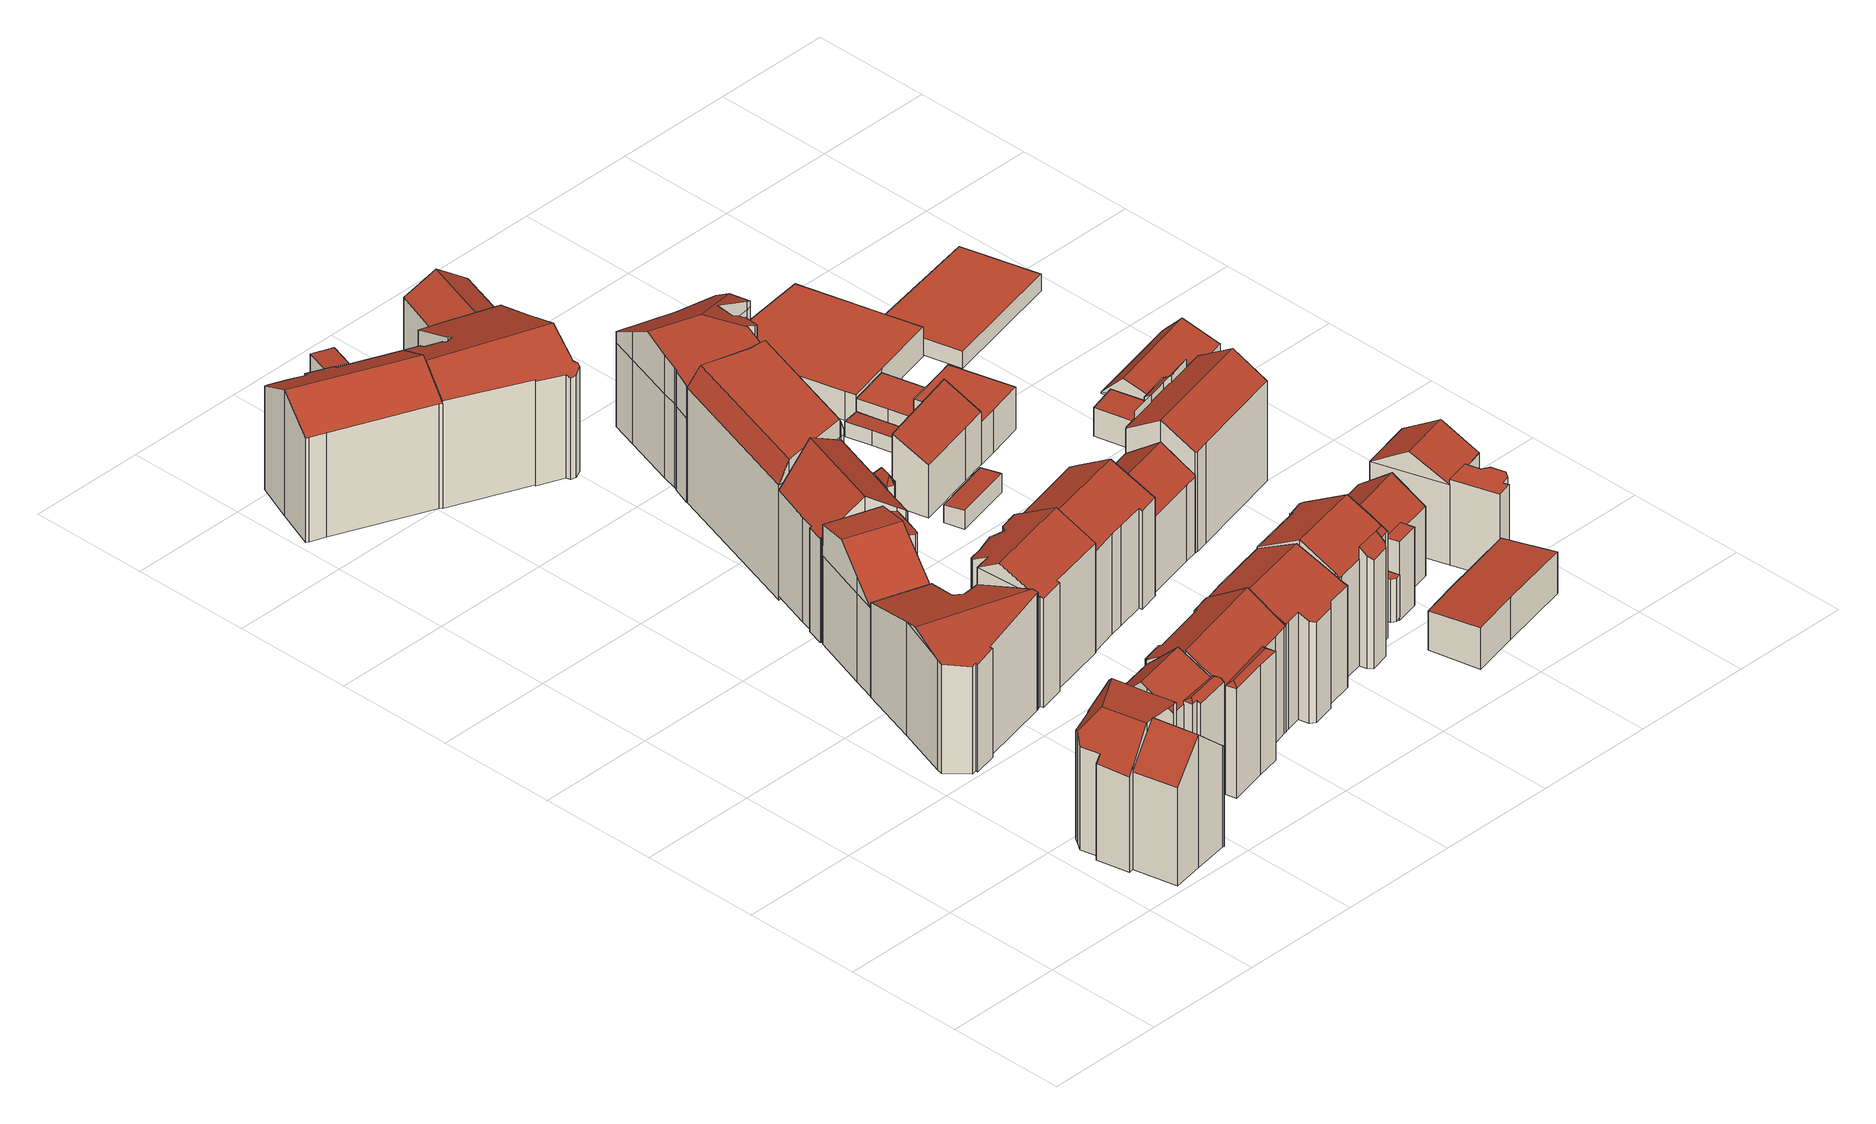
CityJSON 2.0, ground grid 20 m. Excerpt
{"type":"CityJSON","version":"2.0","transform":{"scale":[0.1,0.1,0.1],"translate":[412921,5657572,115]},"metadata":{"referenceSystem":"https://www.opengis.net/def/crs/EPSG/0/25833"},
"CityObjects":{
"building1":{"type":"Building","attributes":{"Gemeindeschluessel":14612000,"Geometrietyp2DReferenz":"3000","function":"31001_9998","roofType":"9999"},"children":["building1-1","building1-2","building1-3","building1-4"]},
"building1-1":{"type":"BuildingPart","attributes":{"Dachtyp_tdc":"tdcFreeFormRoof","Dachneigung":10.06,"QualitaetDacherkennung":30,"Geometrietyp2DReferenz":"3000","measuredHeight":23.28,"roofType":"5000"},"parents":["building1"],"geometry":[{"type":"MultiSurface","lod":"2","boundaries":[[[0,1,2,3,4]],[[1,5,6,2]],[[5,7,8,6]],[[7,9,10,8]],[[9,11,12,10]],[[11,13,14,12]],[[13,15,16,14]],[[15,17,18,16]],[[17,19,20,21,18]],[[22,23,24,25,26,27]],[[28,19,17,15,13,11,29]],[[11,9,7,5,1,0,30,29]],[[30,31,32,33,23,22,34,35,36,28,29]],[[37,3,2,6,8,10,12,14,16,18,21,38,39,26,25,40]]],"semantics":{"surfaces":[{"type":"WallSurface"},{"type":"RoofSurface"},{"type":"GroundSurface"}],"values":[0,0,0,0,0,0,0,0,0,0,1,1,1,2]}}]},
"building1-2":{"type":"BuildingPart","attributes":{"Dachtyp_tdc":"tdcFreeFormRoof","Dachneigung":32.65,"QualitaetDacherkennung":14,"Geometrietyp2DReferenz":"3000","measuredHeight":20.84,"roofType":"5000"},"parents":["building1"],"geometry":[{"type":"MultiSurface","lod":"2","boundaries":[[[41,42,43,44]],[[42,45,46,43]],[[45,47,48,46]],[[47,49,50,51,48]],[[52,53,54,55,56]],[[53,41,44,54]],[[49,47,57]],[[47,45,42,41,53,58,57]],[[53,52,58]],[[52,49,57,58]],[[44,43,46,48,51,55,54]]],"semantics":{"surfaces":[{"type":"WallSurface"},{"type":"RoofSurface"},{"type":"GroundSurface"}],"values":[0,0,0,0,0,0,1,1,1,1,2]}}]},
"building1-3":{"type":"BuildingPart","attributes":{"Dachtyp_tdc":"tdcGableRoof","Dachneigung":42.29,"QualitaetDacherkennung":49,"Geometrietyp2DReferenz":"3000","measuredHeight":23.16,"roofType":"3100"},"parents":["building1"],"geometry":[{"type":"MultiSurface","lod":"2","boundaries":[[[24,59,60,25]],[[59,61,62,60]],[[61,63,64,62]],[[63,65,66,64]],[[65,67,68,66]],[[67,69,70,68]],[[69,4,3,70]],[[67,65,63,61,59,24,33,71]],[[71,31,72,4,69,67]],[[40,25,60,62,64,66,68,70,3,37]]],"semantics":{"surfaces":[{"type":"WallSurface"},{"type":"RoofSurface"},{"type":"GroundSurface"}],"values":[0,0,0,0,0,0,0,1,1,2]}}]},
"building1-4":{"type":"BuildingPart","attributes":{"Dachtyp_tdc":"tdcGableRoof","Dachneigung":43.62,"QualitaetDacherkennung":54,"Geometrietyp2DReferenz":"3000","measuredHeight":23.19,"roofType":"3100"},"parents":["building1"],"geometry":[{"type":"MultiSurface","lod":"2","boundaries":[[[20,73,74,21]],[[73,75,76,74]],[[26,39,38,21,74,76,77,78,55,51]],[[75,79,77,76]],[[79,80,78,77]],[[80,56,55,78]],[[50,27,26,51]],[[80,79,75,73,20,81,36,82]],[[82,34,27,50,56,80]]],"semantics":{"surfaces":[{"type":"WallSurface"},{"type":"GroundSurface"},{"type":"RoofSurface"}],"values":[0,0,1,0,0,0,0,2,2]}}]},
"building2":{"type":"Building","attributes":{"Dachtyp_tdc":"tdcFreeFormRoof","Gemeindeschluessel":14612000,"Dachneigung":17.25,"QualitaetDacherkennung":10,"Geometrietyp2DReferenz":"3000","measuredHeight":20.59,"function":"31001_9998","roofType":"5000"},"geometry":[{"type":"Solid","lod":"2","boundaries":[[[[83,84,85,86]],[[84,87,88,85]],[[87,89,90,88]],[[89,91,92,90]],[[91,93,94,92]],[[93,95,96,94]],[[95,97,98,96]],[[97,99,100,98]],[[99,101,102,100]],[[101,103,104,102]],[[103,105,106,104]],[[105,107,108,106]],[[107,109,110,108]],[[109,111,112,110]],[[111,83,86,112]],[[113,97,95,93,91,89,87,114]],[[103,101,99,113,114,84,83,111,109,107,105]],[[99,97,113]],[[87,84,114]],[[86,85,88,90,92,94,96,98,100,102,104,106,108,110,112]]]],"semantics":{"surfaces":[{"type":"WallSurface"},{"type":"RoofSurface"},{"type":"GroundSurface"}],"values":[[0,0,0,0,0,0,0,0,0,0,0,0,0,0,0,1,1,0,0,2]]}}]},
"building3":{"type":"Building","attributes":{"Gemeindeschluessel":14612000,"Geometrietyp2DReferenz":"3000","function":"31001_9998","roofType":"9999"},"children":["building3-1","building3-2"]},
"building3-1":{"type":"BuildingPart","attributes":{"Dachtyp_tdc":"tdcPolyFlatRoof","Dachneigung":13.97,"QualitaetDacherkennung":50,"Geometrietyp2DReferenz":"3000","measuredHeight":19.91,"roofType":"2100"},"parents":["building3"],"geometry":[{"type":"MultiSurface","lod":"2","boundaries":[[[115,116,117,118,119]],[[116,120,121,117]],[[120,122,123,121]],[[122,124,125,123]],[[124,126,127,125]],[[126,128,129,130,127]],[[126,124,122,120,116,115,128]],[[130,118,117,121,123,125,127]]],"semantics":{"surfaces":[{"type":"WallSurface"},{"type":"RoofSurface"},{"type":"GroundSurface"}],"values":[0,0,0,0,0,0,1,2]}}]},
"building3-2":{"type":"BuildingPart","attributes":{"Dachtyp_tdc":"tdcGableRoof","Dachneigung":37.01,"QualitaetDacherkennung":19,"Geometrietyp2DReferenz":"3000","measuredHeight":21.94,"roofType":"3100"},"parents":["building3"],"geometry":[{"type":"MultiSurface","lod":"2","boundaries":[[[129,131,132,130]],[[131,133,134,132]],[[133,135,136,134]],[[135,137,138,136]],[[137,139,140,138]],[[139,119,118,140]],[[141,142,143,144]],[[133,145,146,143,142,147,135]],[[135,147,137]],[[137,147,142,141,139]],[[129,128,146,145,131]],[[131,145,133]],[[139,141,144,115,119]],[[118,130,132,134,136,138,140]]],"semantics":{"surfaces":[{"type":"WallSurface"},{"type":"RoofSurface"},{"type":"GroundSurface"}],"values":[0,0,0,0,0,0,1,1,0,0,0,0,0,2]}}]},
"building4":{"type":"Building","attributes":{"Dachtyp_tdc":"tdcGableRoof","Gemeindeschluessel":14612000,"Dachneigung":28.5,"QualitaetDacherkennung":64,"Geometrietyp2DReferenz":"3000","measuredHeight":22.05,"function":"31001_9998","roofType":"3100"},"geometry":[{"type":"Solid","lod":"2","boundaries":[[[[148,149,150,151]],[[149,152,153,150]],[[152,154,155,153]],[[154,156,157,155]],[[156,158,159,157]],[[158,160,161,159]],[[160,162,163,161]],[[162,164,165,163]],[[164,166,167,165]],[[166,168,169,167]],[[168,170,171,169]],[[170,172,173,171]],[[172,174,175,173]],[[174,176,177,175]],[[176,148,151,177]],[[172,170,168,166,164,162,160]],[[160,158,156,154,152,149,148,176,174,172]],[[151,150,153,155,157,159,161,163,165,167,169,171,173,175,177]]]],"semantics":{"surfaces":[{"type":"WallSurface"},{"type":"RoofSurface"},{"type":"GroundSurface"}],"values":[[0,0,0,0,0,0,0,0,0,0,0,0,0,0,0,1,1,2]]}}]},
"building5":{"type":"Building","attributes":{"Gemeindeschluessel":14612000,"Geometrietyp2DReferenz":"3000","function":"31001_9998","roofType":"9999"},"children":["building5-1","building5-2"]},
"building5-1":{"type":"BuildingPart","attributes":{"Dachtyp_tdc":"tdcFreeFormRoof","Dachneigung":30.88,"QualitaetDacherkennung":15,"Geometrietyp2DReferenz":"3000","measuredHeight":19.75,"roofType":"5000"},"parents":["building5"],"geometry":[{"type":"MultiSurface","lod":"2","boundaries":[[[178,179,180,181]],[[179,182,183,180]],[[182,184,183]],[[185,186,187,188,189]],[[186,178,181,187]],[[182,179,190]],[[179,178,186,191,190]],[[186,185,191]],[[185,182,190,191]],[[181,180,183,188,187]]],"semantics":{"surfaces":[{"type":"WallSurface"},{"type":"RoofSurface"},{"type":"GroundSurface"}],"values":[0,0,0,0,0,1,1,1,1,2]}}]},
"building5-2":{"type":"BuildingPart","attributes":{"Dachtyp_tdc":"tdcGableRoof","Dachneigung":33.73,"QualitaetDacherkennung":70,"Geometrietyp2DReferenz":"3000","measuredHeight":22.79,"roofType":"3100"},"parents":["building5"],"geometry":[{"type":"MultiSurface","lod":"2","boundaries":[[[192,193,194,195]],[[193,196,197,194]],[[196,198,199,197]],[[198,200,201,199]],[[200,202,203,201]],[[202,204,205,203]],[[204,206,207,205]],[[206,208,209,207]],[[208,210,211,209]],[[210,212,213,211]],[[212,214,215,213]],[[214,216,217,215]],[[216,189,188,217]],[[184,218,219,183]],[[218,220,221,219]],[[220,222,223,221]],[[222,224,225,223]],[[224,192,195,225]],[[220,218,184,189,216,214,212,210]],[[210,208,206,204,202,200,198,196,193,192,224,222,220]],[[195,194,197,199,201,203,205,207,209,211,213,215,217,188,183,219,221,223,225]]],"semantics":{"surfaces":[{"type":"WallSurface"},{"type":"RoofSurface"},{"type":"GroundSurface"}],"values":[0,0,0,0,0,0,0,0,0,0,0,0,0,0,0,0,0,0,1,1,2]}}]},
"building6":{"type":"Building","attributes":{"Dachtyp_tdc":"tdcFreeFormRoof","Gemeindeschluessel":14612000,"Dachneigung":29.82,"QualitaetDacherkennung":59,"Geometrietyp2DReferenz":"3000","measuredHeight":23.01,"function":"31001_9998","roofType":"5000"},"geometry":[{"type":"Solid","lod":"2","boundaries":[[[[226,227,228,229]],[[227,230,231,228]],[[230,232,233,231]],[[232,234,235,233]],[[234,236,237,235]],[[236,238,239,237]],[[238,240,241,239]],[[240,242,243,241]],[[242,244,245,243]],[[244,246,247,245]],[[246,248,249,247]],[[248,250,251,249]],[[250,252,253,251]],[[252,254,255,253]],[[254,226,229,255]],[[256,240,238,236,234,232,230,227,226,254,257]],[[244,242,256,257,252,250,248,246]],[[242,240,256]],[[254,252,257]],[[229,228,231,233,235,237,239,241,243,245,247,249,251,253,255]]]],"semantics":{"surfaces":[{"type":"WallSurface"},{"type":"RoofSurface"},{"type":"GroundSurface"}],"values":[[0,0,0,0,0,0,0,0,0,0,0,0,0,0,0,1,1,0,0,2]]}}]},
"building7":{"type":"Building","attributes":{"Gemeindeschluessel":14612000,"Geometrietyp2DReferenz":"3000","function":"31001_9998","roofType":"9999"},"children":["building7-1","building7-2"]},
"building7-1":{"type":"BuildingPart","attributes":{"Dachtyp_tdc":"tdcFreeFormRoof","Dachneigung":56.9,"QualitaetDacherkennung":31,"Geometrietyp2DReferenz":"3000","measuredHeight":20.23,"roofType":"5000"},"parents":["building7"],"geometry":[{"type":"MultiSurface","lod":"2","boundaries":[[[258,259,260,261]],[[259,262,263,260]],[[262,264,265,263]],[[264,266,267,265]],[[266,268,269,267]],[[268,270,271,269]],[[270,272,273,271]],[[272,274,275,276,275,272,270,277,278]],[[270,268,277]],[[268,266,279,278,277]],[[266,264,280,279]],[[264,262,281,280]],[[262,259,258,282,283,259,281]],[[259,272,278,279,280,281]],[[261,260,263,265,267,269,271,273,284,285,284,273,260,286]]],"semantics":{"surfaces":[{"type":"WallSurface"},{"type":"RoofSurface"},{"type":"GroundSurface"}],"values":[0,0,0,0,0,0,0,1,1,1,1,1,1,1,2]}}]},
"building7-2":{"type":"BuildingPart","attributes":{"Dachtyp_tdc":"tdcGableRoof","Dachneigung":35.84,"QualitaetDacherkennung":75,"Geometrietyp2DReferenz":"3000","measuredHeight":23.44,"roofType":"3100"},"parents":["building7"],"geometry":[{"type":"MultiSurface","lod":"2","boundaries":[[[287,288,289,290]],[[288,291,292,289]],[[291,293,294,292]],[[293,295,296,294]],[[295,297,298,296]],[[297,299,300,298]],[[299,301,258,261,300]],[[302,303,304,285]],[[303,305,306,304]],[[305,307,308,306]],[[307,309,310,308]],[[309,311,312,310]],[[311,313,314,312]],[[313,287,290,314]],[[309,307,305,303,302,274,315,316,283,317,301,299,297]],[[297,295,293,291,288,287,313,311,309]],[[290,289,292,294,296,298,300,261,286,260,273,284,285,304,306,308,310,312,314]]],"semantics":{"surfaces":[{"type":"WallSurface"},{"type":"RoofSurface"},{"type":"GroundSurface"}],"values":[0,0,0,0,0,0,0,0,0,0,0,0,0,0,1,1,2]}}]},
"building8":{"type":"Building","attributes":{"Dachtyp_tdc":"tdcFreeFormRoof","Gemeindeschluessel":14612000,"Dachneigung":25.9,"QualitaetDacherkennung":56,"Geometrietyp2DReferenz":"3000","measuredHeight":21.89,"function":"31001_9998","roofType":"5000"},"geometry":[{"type":"Solid","lod":"2","boundaries":[[[[318,319,320,321]],[[319,322,323,320]],[[322,324,325,323]],[[324,326,327,325]],[[326,328,329,327]],[[328,330,331,329]],[[330,332,333,331]],[[332,334,335,333]],[[334,336,337,335]],[[336,338,339,337]],[[338,340,341,339]],[[340,342,343,341]],[[342,344,345,343]],[[344,318,321,345]],[[346,326,324,322,319,347]],[[328,326,346]],[[321,320,323,325,327,329,331,333,335,337,339,341,343,345]],[[334,332,330,328,346,347,318,344,342,340,338,336]],[[319,318,347]]]],"semantics":{"surfaces":[{"type":"WallSurface"},{"type":"RoofSurface"},{"type":"GroundSurface"}],"values":[[0,0,0,0,0,0,0,0,0,0,0,0,0,0,1,0,2,1,0]]}}]},
"building9":{"type":"Building","attributes":{"Dachtyp_tdc":"tdcFreeFormRoof","Gemeindeschluessel":14612000,"Dachneigung":23.49,"QualitaetDacherkennung":26,"Geometrietyp2DReferenz":"3000","measuredHeight":21.87,"function":"31001_9998","roofType":"5000"},"geometry":[{"type":"Solid","lod":"2","boundaries":[[[[348,349,350,351]],[[349,352,353,350]],[[352,354,355,353]],[[354,356,357,355]],[[356,358,359,357]],[[358,360,361,359]],[[360,362,363,361]],[[362,364,365,363]],[[364,366,367,365]],[[366,368,369,367]],[[368,370,371,369]],[[370,372,373,371]],[[372,374,375,373]],[[374,158,376,375]],[[158,377,378,376]],[[377,379,380,378]],[[379,381,382,380]],[[381,383,384,382]],[[383,385,386,384]],[[385,387,388,386]],[[387,348,351,388]],[[389,356,354,352,349,348,387,385,383,381,379,377,158,390]],[[368,366,364,362,360,358,389,390,374,372,370]],[[358,356,389]],[[158,374,390]],[[351,350,353,355,357,359,361,363,365,367,369,371,373,375,376,378,380,382,384,386,388]]]],"semantics":{"surfaces":[{"type":"WallSurface"},{"type":"RoofSurface"},{"type":"GroundSurface"}],"values":[[0,0,0,0,0,0,0,0,0,0,0,0,0,0,0,0,0,0,0,0,0,1,1,0,0,2]]}}]},
"building10":{"type":"Building","attributes":{"Dachtyp_tdc":"tdcFreeFormRoof","Gemeindeschluessel":14612000,"Dachneigung":0.49,"QualitaetDacherkennung":80,"Geometrietyp2DReferenz":"3000","measuredHeight":23.25,"function":"31001_9998","roofType":"5000"},"geometry":[{"type":"Solid","lod":"2","boundaries":[[[[391,392,393,394]],[[392,395,396,393]],[[395,397,398,396]],[[397,399,400,398]],[[399,401,402,400]],[[401,403,404,402]],[[403,405,406,404]],[[405,407,408,406]],[[407,409,410,408]],[[409,411,412,410]],[[411,413,414,412]],[[413,415,416,414]],[[415,391,394,416]],[[417,418,419,420,421,422]],[[423,424,425,391,415,426]],[[427,423,426,419,418,428]],[[399,427,428,401]],[[401,428,418,417,403]],[[397,423,427,399]],[[411,419,426,413]],[[413,426,415]],[[391,425,392]],[[392,425,424,395]],[[395,424,423,397]],[[405,422,421,407]],[[403,417,422,405]],[[407,421,420,409]],[[409,420,419,411]],[[394,393,396,398,400,402,404,406,408,410,412,414,416]]]],"semantics":{"surfaces":[{"type":"WallSurface"},{"type":"RoofSurface"},{"type":"GroundSurface"}],"values":[[0,0,0,0,0,0,0,0,0,0,0,0,0,1,1,1,0,0,0,0,0,0,0,0,0,0,0,0,2]]}}]},
"building11":{"type":"Building","attributes":{"Dachtyp_tdc":"tdcPolyFlatRoof","Gemeindeschluessel":14612000,"Dachneigung":4.06,"QualitaetDacherkennung":57,"Geometrietyp2DReferenz":"3000","measuredHeight":5.95,"function":"31001_9998","roofType":"2100"},"geometry":[{"type":"Solid","lod":"2","boundaries":[[[[429,430,431,432]],[[433,434,435,436]],[[432,431,434,433]],[[431,430,435,434]],[[430,429,436,435]],[[429,432,433,436]]]],"semantics":{"surfaces":[{"type":"RoofSurface"},{"type":"GroundSurface"},{"type":"WallSurface"}],"values":[[0,1,2,2,2,2]]}}]},
"building12":{"type":"Building","attributes":{"Dachtyp_tdc":"tdcGableRoof","Gemeindeschluessel":14612000,"Dachneigung":29.48,"QualitaetDacherkennung":70,"Geometrietyp2DReferenz":"3000","measuredHeight":21.35,"function":"31001_9998","roofType":"3100"},"geometry":[{"type":"Solid","lod":"2","boundaries":[[[[437,438,439,440]],[[438,441,442,439]],[[441,443,444,442]],[[443,445,446,444]],[[445,447,448,446]],[[447,449,450,448]],[[449,451,452,450]],[[451,453,454,452]],[[453,455,456,454]],[[455,457,458,456]],[[457,459,460,458]],[[459,461,462,460]],[[461,463,464,462]],[[463,437,440,464]],[[459,457,455,453,451,449,447]],[[447,445,443,441,438,437,463,461,459]],[[440,439,442,444,446,448,450,452,454,456,458,460,462,464]]]],"semantics":{"surfaces":[{"type":"WallSurface"},{"type":"RoofSurface"},{"type":"GroundSurface"}],"values":[[0,0,0,0,0,0,0,0,0,0,0,0,0,0,1,1,2]]}}]},
"building13":{"type":"Building","attributes":{"Gemeindeschluessel":14612000,"Geometrietyp2DReferenz":"3000","function":"31001_9998","roofType":"9999"},"children":["building13-1","building13-2"]},
"building13-1":{"type":"BuildingPart","attributes":{"Dachtyp_tdc":"tdcPolyFlatRoof","Dachneigung":43.76,"QualitaetDacherkennung":24,"Geometrietyp2DReferenz":"3000","measuredHeight":20.82,"roofType":"2100"},"parents":["building13"],"geometry":[{"type":"MultiSurface","lod":"2","boundaries":[[[465,466,467,468,469]],[[470,471,472,473,474]],[[471,475,476,472]],[[475,477,478,476]],[[477,465,469,478]],[[477,475,471,470,479,470,466,465]],[[469,468,473,480,473,472,476,478]]],"semantics":{"surfaces":[{"type":"WallSurface"},{"type":"RoofSurface"},{"type":"GroundSurface"}],"values":[0,0,0,0,0,1,2]}}]},
"building13-2":{"type":"BuildingPart","attributes":{"Dachtyp_tdc":"tdcGableRoof","Dachneigung":29.72,"QualitaetDacherkennung":70,"Geometrietyp2DReferenz":"3000","measuredHeight":22.61,"roofType":"3100"},"parents":["building13"],"geometry":[{"type":"MultiSurface","lod":"2","boundaries":[[[481,482,480,483]],[[467,484,485,468]],[[484,486,487,485]],[[486,488,489,487]],[[488,490,491,489]],[[490,492,493,491]],[[492,494,495,493]],[[494,496,497,495]],[[496,498,499,497]],[[498,500,501,499]],[[500,502,503,501]],[[502,504,505,503]],[[504,506,507,505]],[[506,508,509,507]],[[508,510,511,509]],[[510,481,483,511]],[[506,504,502,500,498,496,494,492,490]],[[490,488,486,484,467,474,482,481,510,508,506]],[[483,480,473,468,485,487,489,491,493,495,497,499,501,503,505,507,509,511]]],"semantics":{"surfaces":[{"type":"WallSurface"},{"type":"RoofSurface"},{"type":"GroundSurface"}],"values":[0,0,0,0,0,0,0,0,0,0,0,0,0,0,0,0,1,1,2]}}]},
"building14":{"type":"Building","attributes":{"Dachtyp_tdc":"tdcFreeFormRoof","Gemeindeschluessel":14612000,"Dachneigung":31.04,"QualitaetDacherkennung":51,"Geometrietyp2DReferenz":"3000","measuredHeight":14.64,"function":"31001_9998","roofType":"5000"},"geometry":[{"type":"Solid","lod":"2","boundaries":[[[[512,513,514,515]],[[513,516,517,514]],[[516,518,519,517]],[[518,512,515,519]],[[518,516,520,521]],[[521,520,513,512]],[[516,513,520]],[[512,518,521]],[[515,514,517,519]]]],"semantics":{"surfaces":[{"type":"WallSurface"},{"type":"RoofSurface"},{"type":"GroundSurface"}],"values":[[0,0,0,0,1,1,0,0,2]]}}]},
"building15":{"type":"Building","attributes":{"Dachtyp_tdc":"tdcPolyFlatRoof","Gemeindeschluessel":14612000,"Dachneigung":0,"QualitaetDacherkennung":31,"Geometrietyp2DReferenz":"3000","measuredHeight":2.37,"function":"31001_9998","roofType":"1000"},"geometry":[{"type":"Solid","lod":"2","boundaries":[[[[522,523,524,525]],[[523,526,527,524]],[[526,528,529,527]],[[528,530,531,529]],[[530,522,525,531]],[[530,528,526,523,522]],[[525,524,527,529,531]]]],"semantics":{"surfaces":[{"type":"WallSurface"},{"type":"RoofSurface"},{"type":"GroundSurface"}],"values":[[0,0,0,0,0,1,2]]}}]},
"building16":{"type":"Building","attributes":{"Dachtyp_tdc":"tdcFreeFormRoof","Gemeindeschluessel":14612000,"Dachneigung":32.13,"QualitaetDacherkennung":11,"Geometrietyp2DReferenz":"3000","measuredHeight":22.41,"function":"31001_9998","roofType":"5000"},"geometry":[{"type":"Solid","lod":"2","boundaries":[[[[532,533,534,535]],[[533,536,537,534]],[[536,538,539,537]],[[538,540,541,539]],[[540,542,543,541]],[[542,544,545,543]],[[544,546,547,545]],[[546,548,549,547]],[[548,550,551,549]],[[550,552,553,551]],[[552,554,555,553]],[[554,556,557,555]],[[556,558,559,557]],[[558,560,561,559]],[[560,562,563,561]],[[562,564,565,563]],[[564,566,567,565]],[[566,568,569,567]],[[568,570,571,569]],[[570,572,573,571]],[[572,574,575,573]],[[574,576,577,575]],[[576,578,404,577]],[[578,579,402,404]],[[579,580,400,402]],[[580,581,396,400]],[[581,582,583,396]],[[582,532,535,583]],[[584,585,586,587,588,589,590,591,592,593,594,595,596,597,598]],[[548,599,600,601,602,597,596]],[[603,604,605,606,607,598,597,602,608,609,610,611,612,613,614]],[[581,614,613,582]],[[580,603,614,581]],[[582,613,612,532]],[[532,612,611,533]],[[533,611,610,536]],[[536,610,609,538]],[[538,609,608,540]],[[540,608,602,601,542]],[[574,607,606,576]],[[572,584,598,607,574]],[[576,606,605,578]],[[578,605,604,579]],[[579,604,603,580]],[[542,601,600,544]],[[544,600,599,546]],[[546,599,548]],[[550,595,594,552]],[[548,596,595,550]],[[552,594,593,554]],[[554,593,592,556]],[[556,592,591,558]],[[558,591,590,560]],[[560,590,589,562]],[[562,589,588,564]],[[564,588,587,566]],[[566,587,586,568]],[[568,586,585,570]],[[570,585,584,572]],[[535,534,537,539,541,543,545,547,549,551,553,555,557,559,561,563,565,567,569,571,573,575,577,404,402,400,396,583]]]],"semantics":{"surfaces":[{"type":"WallSurface"},{"type":"RoofSurface"},{"type":"GroundSurface"}],"values":[[0,0,0,0,0,0,0,0,0,0,0,0,0,0,0,0,0,0,0,0,0,0,0,0,0,0,0,0,1,1,1,0,0,0,0,0,0,0,0,0,0,0,0,0,0,0,0,0,0,0,0,0,0,0,0,0,0,0,0,2]]}}]},
"building17":{"type":"Building","attributes":{"Dachtyp_tdc":"tdcFreeFormRoof","Gemeindeschluessel":14612000,"Dachneigung":35.59,"QualitaetDacherkennung":56,"Geometrietyp2DReferenz":"3000","measuredHeight":17.09,"function":"31001_9998","roofType":"5000"},"geometry":[{"type":"Solid","lod":"2","boundaries":[[[[615,616,617,458]],[[616,618,619,617]],[[618,620,621,619]],[[620,622,623,621]],[[622,624,625,623]],[[624,626,627,625]],[[626,628,629,627]],[[628,630,462,629]],[[630,615,458,462]],[[631,622,620,618,616,615,632]],[[626,624,631,632,630,628]],[[624,622,631]],[[615,630,632]],[[458,617,619,621,623,625,627,629,462]]]],"semantics":{"surfaces":[{"type":"WallSurface"},{"type":"RoofSurface"},{"type":"GroundSurface"}],"values":[[0,0,0,0,0,0,0,0,0,1,1,0,0,2]]}}]},
"building18":{"type":"Building","attributes":{"Dachtyp_tdc":"tdcPolyFlatRoof","Gemeindeschluessel":14612000,"Dachneigung":4.09,"QualitaetDacherkennung":70,"Geometrietyp2DReferenz":"3000","measuredHeight":3.28,"function":"31001_9998","roofType":"2100"},"geometry":[{"type":"Solid","lod":"2","boundaries":[[[[633,634,635,636]],[[634,637,638,635]],[[637,639,640,638]],[[639,641,642,640]],[[641,633,636,642]],[[641,639,637,634,633]],[[636,635,638,640,642]]]],"semantics":{"surfaces":[{"type":"WallSurface"},{"type":"RoofSurface"},{"type":"GroundSurface"}],"values":[[0,0,0,0,0,1,2]]}}]},
"building19":{"type":"Building","attributes":{"Dachtyp_tdc":"tdcPolyFlatRoof","Gemeindeschluessel":14612000,"Dachneigung":0,"QualitaetDacherkennung":12,"Geometrietyp2DReferenz":"3000","measuredHeight":7.52,"function":"31001_9998","roofType":"1000"},"geometry":[{"type":"Solid","lod":"2","boundaries":[[[[643,644,645,646]],[[644,647,648,645]],[[647,649,650,648]],[[649,651,652,650]],[[651,653,654,652]],[[653,643,646,654]],[[653,651,649,647,644,643]],[[646,645,648,650,652,654]]]],"semantics":{"surfaces":[{"type":"WallSurface"},{"type":"RoofSurface"},{"type":"GroundSurface"}],"values":[[0,0,0,0,0,0,1,2]]}}]},
"building20":{"type":"Building","attributes":{"Dachtyp_tdc":"tdcPolyFlatRoof","Gemeindeschluessel":14612000,"Dachneigung":28.7,"QualitaetDacherkennung":58,"Geometrietyp2DReferenz":"3000","measuredHeight":12.55,"function":"31001_9998","roofType":"2100"},"geometry":[{"type":"Solid","lod":"2","boundaries":[[[[655,656,657,658]],[[656,659,660,657]],[[659,661,662,660]],[[661,663,664,662]],[[663,665,666,664]],[[665,655,658,666]],[[665,663,661,659,656,655]],[[658,657,660,662,664,666]]]],"semantics":{"surfaces":[{"type":"WallSurface"},{"type":"RoofSurface"},{"type":"GroundSurface"}],"values":[[0,0,0,0,0,0,1,2]]}}]},
"building21":{"type":"Building","attributes":{"Gemeindeschluessel":14612000,"Geometrietyp2DReferenz":"3000","function":"31001_9998","roofType":"9999"},"children":["building21-1","building21-2"]},
"building21-1":{"type":"BuildingPart","attributes":{"Dachtyp_tdc":"tdcGableRoof","Dachneigung":35.95,"QualitaetDacherkennung":54,"Geometrietyp2DReferenz":"3000","measuredHeight":16.09,"roofType":"3100"},"parents":["building21"],"geometry":[{"type":"MultiSurface","lod":"2","boundaries":[[[667,668,669,670]],[[668,671,672,669]],[[673,674,675,676]],[[674,677,509,675]],[[677,678,679,509]],[[678,680,505,679]],[[680,681,682,505]],[[681,667,670,682]],[[678,677,674,673,671,668,667]],[[667,681,680,678]],[[670,669,672,676,675,509,679,505,682]]],"semantics":{"surfaces":[{"type":"WallSurface"},{"type":"RoofSurface"},{"type":"GroundSurface"}],"values":[0,0,0,0,0,0,0,0,1,1,2]}}]},
"building21-2":{"type":"BuildingPart","attributes":{"Dachtyp_tdc":"tdcPolyFlatRoof","Dachneigung":0,"QualitaetDacherkennung":45,"Geometrietyp2DReferenz":"3000","measuredHeight":13.71,"roofType":"1000"},"parents":["building21"],"geometry":[{"type":"MultiSurface","lod":"2","boundaries":[[[683,684,685,672,671]],[[684,686,687,685]],[[686,688,673,676,687]],[[688,686,684,683]],[[672,685,687,676]]],"semantics":{"surfaces":[{"type":"WallSurface"},{"type":"RoofSurface"},{"type":"GroundSurface"}],"values":[0,0,0,1,2]}}]},
"building22":{"type":"Building","attributes":{"Dachtyp_tdc":"tdcPolyFlatRoof","Gemeindeschluessel":14612000,"Dachneigung":3.02,"QualitaetDacherkennung":65,"Geometrietyp2DReferenz":"3000","measuredHeight":2.6,"function":"31001_9998","roofType":"2100"},"geometry":[{"type":"Solid","lod":"2","boundaries":[[[[689,690,691,692]],[[690,693,694,691]],[[693,695,696,694]],[[695,697,698,696]],[[697,699,700,698]],[[699,701,702,700]],[[701,703,704,702]],[[703,689,692,704]],[[703,701,699,697,695,693,690,689]],[[692,691,694,696,698,700,702,704]]]],"semantics":{"surfaces":[{"type":"WallSurface"},{"type":"RoofSurface"},{"type":"GroundSurface"}],"values":[[0,0,0,0,0,0,0,0,1,2]]}}]},
"building23":{"type":"Building","attributes":{"Dachtyp_tdc":"tdcPolyFlatRoof","Gemeindeschluessel":14612000,"Dachneigung":2.83,"QualitaetDacherkennung":73,"Geometrietyp2DReferenz":"3000","measuredHeight":7.3,"function":"31001_9998","roofType":"2100"},"geometry":[{"type":"Solid","lod":"2","boundaries":[[[[705,706,707,708]],[[706,709,710,707]],[[709,711,712,710]],[[711,713,714,712]],[[713,715,716,714]],[[715,705,708,716]],[[715,713,711,709,706,705]],[[708,707,710,712,714,716]]]],"semantics":{"surfaces":[{"type":"WallSurface"},{"type":"RoofSurface"},{"type":"GroundSurface"}],"values":[[0,0,0,0,0,0,1,2]]}}]},
"building24":{"type":"Building","attributes":{"Dachtyp_tdc":"tdcPolyFlatRoof","Gemeindeschluessel":14612000,"Dachneigung":0,"QualitaetDacherkennung":75,"Geometrietyp2DReferenz":"3000","measuredHeight":4.08,"function":"31001_2000","roofType":"1000"},"geometry":[{"type":"Solid","lod":"2","boundaries":[[[[717,718,719,720]],[[718,721,722,719]],[[721,723,724,722]],[[723,725,726,724]],[[725,717,720,726]],[[725,723,721,718,717]],[[720,719,722,724,726]]]],"semantics":{"surfaces":[{"type":"WallSurface"},{"type":"RoofSurface"},{"type":"GroundSurface"}],"values":[[0,0,0,0,0,1,2]]}}]},
"building25":{"type":"Building","attributes":{"Dachtyp_tdc":"tdcPolyFlatRoof","Gemeindeschluessel":14612000,"Dachneigung":0,"QualitaetDacherkennung":68,"Geometrietyp2DReferenz":"3000","measuredHeight":7.4,"function":"31001_9998","roofType":"1000"},"geometry":[{"type":"Solid","lod":"2","boundaries":[[[[727,728,729,730]],[[728,731,732,729]],[[731,733,734,732]],[[733,735,736,734]],[[735,737,738,736]],[[737,739,740,738]],[[739,741,742,740]],[[741,727,730,742]],[[741,739,737,735,733,731,728,727]],[[730,729,732,734,736,738,740,742]]]],"semantics":{"surfaces":[{"type":"WallSurface"},{"type":"RoofSurface"},{"type":"GroundSurface"}],"values":[[0,0,0,0,0,0,0,0,1,2]]}}]},
"building26":{"type":"Building","attributes":{"Gemeindeschluessel":14612000,"Geometrietyp2DReferenz":"3000","function":"31001_9998","roofType":"9999"},"children":["building26-1","building26-2"]},
"building26-1":{"type":"BuildingPart","attributes":{"Dachtyp_tdc":"tdcGableRoof","Dachneigung":30.9,"QualitaetDacherkennung":64,"Geometrietyp2DReferenz":"3000","measuredHeight":20.95,"roofType":"3100"},"parents":["building26"],"geometry":[{"type":"MultiSurface","lod":"2","boundaries":[[[743,744,745,746]],[[744,747,748,745]],[[747,749,750,748]],[[749,751,752,750]],[[751,753,754,752]],[[753,755,756,754]],[[755,757,758,756]],[[757,759,760,758]],[[759,761,762,760]],[[761,763,764,762]],[[763,765,766,764]],[[765,767,768,766]],[[761,759,757,755,753,751]],[[751,749,747,744,743,767,765,763,761]],[[768,746,745,748,750,752,754,756,758,760,762,764,766]]],"semantics":{"surfaces":[{"type":"WallSurface"},{"type":"RoofSurface"},{"type":"GroundSurface"}],"values":[0,0,0,0,0,0,0,0,0,0,0,0,1,1,2]}}]},
"building26-2":{"type":"BuildingPart","attributes":{"Dachtyp_tdc":"tdcPolyFlatRoof","Dachneigung":32.36,"QualitaetDacherkennung":28,"Geometrietyp2DReferenz":"3000","measuredHeight":18.73,"roofType":"2100"},"parents":["building26"],"geometry":[{"type":"MultiSurface","lod":"2","boundaries":[[[769,768,767]],[[769,770,771,768]],[[770,772,773,771]],[[772,774,775,773]],[[774,776,777,775]],[[776,778,746,777]],[[778,743,746]],[[776,774,772,770,769,778]],[[777,768,771,773,775,777,746]]],"semantics":{"surfaces":[{"type":"WallSurface"},{"type":"RoofSurface"},{"type":"GroundSurface"}],"values":[0,0,0,0,0,0,0,1,2]}}]},
"building27":{"type":"Building","attributes":{"Dachtyp_tdc":"tdcPolyFlatRoof","Gemeindeschluessel":14612000,"Dachneigung":0,"QualitaetDacherkennung":24,"Geometrietyp2DReferenz":"3000","measuredHeight":5.09,"function":"31001_2000","roofType":"1000"},"geometry":[{"type":"Solid","lod":"2","boundaries":[[[[779,780,781,782]],[[780,783,784,781]],[[783,785,786,784]],[[785,787,788,786]],[[787,789,790,788]],[[789,791,792,790]],[[791,793,794,792]],[[793,779,782,794]],[[793,791,789,787,785,783,780,779]],[[782,781,784,786,788,790,792,794]]]],"semantics":{"surfaces":[{"type":"WallSurface"},{"type":"RoofSurface"},{"type":"GroundSurface"}],"values":[[0,0,0,0,0,0,0,0,1,2]]}}]},
"building28":{"type":"Building","attributes":{"Gemeindeschluessel":14612000,"Geometrietyp2DReferenz":"3000","function":"31001_9998","roofType":"9999"},"children":["building28-1","building28-2"]},
"building28-1":{"type":"BuildingPart","attributes":{"Dachtyp_tdc":"tdcGableRoof","Dachneigung":30.76,"QualitaetDacherkennung":65,"Geometrietyp2DReferenz":"3000","measuredHeight":17.8,"roofType":"3100"},"parents":["building28"],"geometry":[{"type":"MultiSurface","lod":"2","boundaries":[[[795,796,797,798]],[[796,799,800,797]],[[799,801,802,800]],[[801,803,804,802]],[[805,806,807,808]],[[806,795,798,807]],[[806,809,810,811,812]],[[813,814,815,810,809,816]],[[803,813,816,805]],[[805,816,809,806]],[[799,815,814,801]],[[796,811,810,815,799]],[[801,814,813,803]],[[795,812,811,796]],[[806,812,795]],[[798,797,800,802,804,808,807]]],"semantics":{"surfaces":[{"type":"WallSurface"},{"type":"RoofSurface"},{"type":"GroundSurface"}],"values":[0,0,0,0,0,0,1,1,0,0,0,0,0,0,0,2]}}]},
"building28-2":{"type":"BuildingPart","attributes":{"Dachtyp_tdc":"tdcPolyFlatRoof","Dachneigung":0,"QualitaetDacherkennung":48,"Geometrietyp2DReferenz":"3000","measuredHeight":14.86,"roofType":"1000"},"parents":["building28"],"geometry":[{"type":"MultiSurface","lod":"2","boundaries":[[[817,818,819,804,803]],[[818,820,821,819]],[[820,822,823,821]],[[822,824,825,823]],[[824,826,827,825]],[[826,828,829,827]],[[828,830,831,829]],[[830,832,805,808,831]],[[830,828,826,824,822,820,818,817,832]],[[808,804,819,821,823,825,827,829,831]]],"semantics":{"surfaces":[{"type":"WallSurface"},{"type":"RoofSurface"},{"type":"GroundSurface"}],"values":[0,0,0,0,0,0,0,0,1,2]}}]},
"building29":{"type":"Building","attributes":{"Gemeindeschluessel":14612000,"Geometrietyp2DReferenz":"3000","function":"31001_9998","roofType":"9999"},"children":["building29-1","building29-2"]},
"building29-1":{"type":"BuildingPart","attributes":{"Dachtyp_tdc":"tdcPolyFlatRoof","Dachneigung":8.29,"QualitaetDacherkennung":66,"Geometrietyp2DReferenz":"3000","measuredHeight":5.39,"roofType":"2100"},"parents":["building29"],"geometry":[{"type":"MultiSurface","lod":"2","boundaries":[[[833,834,835,836,837]],[[834,838,839,835]],[[838,840,841,839]],[[840,842,843,841]],[[840,838,834,833,844,842]],[[843,836,835,839,841]]],"semantics":{"surfaces":[{"type":"WallSurface"},{"type":"RoofSurface"},{"type":"GroundSurface"}],"values":[0,0,0,0,1,2]}}]},
"building29-2":{"type":"BuildingPart","attributes":{"Dachtyp_tdc":"tdcPolyFlatRoof","Dachneigung":4.14,"QualitaetDacherkennung":71,"Geometrietyp2DReferenz":"3000","measuredHeight":5.27,"roofType":"2100"},"parents":["building29"],"geometry":[{"type":"MultiSurface","lod":"2","boundaries":[[[845,846,847,848]],[[846,837,836,847]],[[849,850,843,842]],[[849,851,852,850]],[[851,845,848,852]],[[851,849,842,844,837,846,845]],[[848,847,836,843,850,852]]],"semantics":{"surfaces":[{"type":"WallSurface"},{"type":"RoofSurface"},{"type":"GroundSurface"}],"values":[0,0,0,0,0,1,2]}}]},
"building30":{"type":"Building","attributes":{"Dachtyp_tdc":"tdcPolyFlatRoof","Gemeindeschluessel":14612000,"Dachneigung":0,"QualitaetDacherkennung":18,"Geometrietyp2DReferenz":"3000","measuredHeight":3,"function":"31001_9998","roofType":"1000"},"geometry":[{"type":"Solid","lod":"2","boundaries":[[[[853,854,855,856]],[[854,857,858,855]],[[857,859,860,858]],[[859,861,862,860]],[[861,853,856,862]],[[861,859,857,854,853]],[[856,855,858,860,862]]]],"semantics":{"surfaces":[{"type":"WallSurface"},{"type":"RoofSurface"},{"type":"GroundSurface"}],"values":[[0,0,0,0,0,1,2]]}}]},
"building31":{"type":"Building","attributes":{"Dachtyp_tdc":"tdcGableRoof","Gemeindeschluessel":14612000,"Dachneigung":20.45,"QualitaetDacherkennung":2,"Geometrietyp2DReferenz":"3000","measuredHeight":3.91,"function":"31001_9998","roofType":"3100"},"geometry":[{"type":"Solid","lod":"2","boundaries":[[[[863,864,865,866]],[[864,867,868,865]],[[867,869,870,868]],[[869,863,866,870]],[[867,864,871]],[[863,869,872]],[[864,863,872,871]],[[869,867,871,872]],[[866,865,868,870]]]],"semantics":{"surfaces":[{"type":"WallSurface"},{"type":"RoofSurface"},{"type":"GroundSurface"}],"values":[[0,0,0,0,0,0,1,1,2]]}}]}
},
"vertices":[
[250,82,186],[242,80,173],[242,80,7],[250,82,7],[250,82,177],[231,135,175],[231,135,7],[240,136,187],[240,136,7],[233,168,187],[233,168,7],[241,181,203],[241,181,7],[249,193,195],[249,193,7],[286,201,206],[286,201,7],[285,204,203],[285,204,7],[344,218,221],[344,218,188],[344,218,7],[364,111,226],[365,107,226],[365,107,181],[365,107,7],[364,111,7],[364,111,205],[345,214,225],[271,162,240],[286,90,240],[302,93,237],[303,93,237],[306,94,236],[358,144,225],[354,165,225],[351,179,225],[286,90,7],[345,214,7],[354,165,7],[303,93,7],
[468,111,206],[406,98,207],[406,98,7],[468,111,7],[404,104,211],[404,104,7],[393,101,211],[393,101,7],[390,116,211],[390,116,205],[390,116,7],[464,129,211],[467,118,211],[467,118,7],[464,129,7],[464,129,204],[399,110,216],[459,122,215],
[372,72,181],[372,72,7],[376,52,181],[376,52,7],[380,27,182],[380,27,7],[377,27,184],[377,27,7],[318,17,239],[318,17,7],[265,8,178],[265,8,7],[303,93,239],[286,90,219],
[378,226,187],[378,226,7],[379,222,191],[379,222,7],[439,236,7],[451,185,7],[439,236,189],[451,185,239],[345,214,191],[354,165,239],
[230,437,198],[232,447,200],[232,447,7],[230,437,7],[262,537,205],[262,537,7],[294,638,172],[294,638,7],[387,608,172],[387,608,7],[368,550,191],[368,550,7],[379,536,194],[379,536,7],[414,544,188],[414,544,7],[437,447,211],[437,447,7],[434,446,211],[434,446,7],[307,416,199],[307,416,7],[308,412,198],[308,412,7],[268,403,194],[268,403,7],[268,407,195],[268,407,7],[260,405,194],[260,405,7],[435,456,213],[254,513,213],
[429,744,207],[451,737,201],[451,737,8],[429,744,8],[429,744,162],[444,716,202],[444,716,8],[443,712,202],[443,712,8],[433,680,201],[433,680,8],[426,677,203],[426,677,8],[410,682,207],[410,682,162],[410,682,8],
[399,647,162],[399,647,8],[387,608,162],[387,608,8],[294,638,162],[294,638,8],[306,676,162],[306,676,8],[338,775,162],[338,775,8],[338,775,217],[321,721,227],[413,690,227],[429,744,217],[399,647,193],[410,682,221],[306,676,192],
[93,1590,190],[121,1578,190],[121,1578,9],[93,1590,9],[126,1588,185],[126,1588,9],[166,1570,185],[166,1570,9],[162,1560,191],[162,1560,9],[257,1520,191],[257,1520,9],[230,1455,229],[230,1455,9],[202,1390,191],[202,1390,9],[198,1393,191],[198,1393,9],[37,1460,191],[37,1460,9],[12,1470,191],[12,1470,9],[7,1472,191],[7,1472,9],[33,1538,229],[33,1538,9],[60,1603,190],[60,1603,9],[66,1601,190],[66,1601,9],
[537,107,201],[473,92,201],[473,92,10],[537,107,10],[469,109,201],[469,109,10],[469,109,194],[573,136,201],[577,115,201],[577,115,10],[573,136,10],[573,136,195],[479,103,207],[565,123,208],
[443,242,194],[479,250,195],[479,250,10],[443,242,10],[480,245,198],[480,245,10],[575,267,198],[575,267,10],[574,272,195],[574,272,10],[581,274,195],[581,274,10],[605,280,195],[605,280,10],[610,281,195],[610,281,10],[611,278,197],[611,278,10],[624,215,238],[624,215,10],[637,152,195],[637,152,10],[633,152,195],[633,152,10],[608,145,195],[608,145,10],[468,111,195],[468,111,10],[454,173,238],[454,173,10],[439,236,197],[439,236,10],[444,237,197],[444,237,10],
[443,551,218],[437,575,204],[437,575,8],[443,551,8],[442,583,200],[442,583,8],[465,588,200],[465,588,8],[499,601,198],[499,601,8],[517,588,207],[517,588,8],[529,605,199],[529,605,8],[561,613,199],[561,613,8],[590,481,200],[590,481,8],[487,457,201],[487,457,8],[488,453,198],[488,453,8],[444,443,198],[444,443,8],[442,448,201],[442,448,8],[437,447,201],[437,447,8],[414,544,218],[414,544,8],[576,545,238],[422,509,238],
[498,832,189],[496,826,199],[496,826,10],[498,832,10],[506,823,199],[506,823,10],[510,817,199],[510,817,10],[502,790,199],[502,790,10],[499,787,199],[499,787,10],[496,785,199],[496,785,10],[484,789,199],[484,789,10],[483,786,195],[477,765,161],[476,763,158],[495,791,208],[494,794,212],[495,795,212],[501,815,212],[501,816,211],[498,833,188],[497,828,196],[477,765,10],[476,763,10],[498,833,10],
[336,778,191],[345,807,191],[345,807,10],[336,778,10],[348,806,193],[348,806,10],[355,830,193],[355,830,10],[377,899,194],[377,899,10],[451,908,244],[451,908,10],[525,918,196],[525,918,10],[498,832,195],[476,763,195],[466,731,195],[466,731,10],[464,732,197],[464,732,10],[451,737,207],[451,737,10],[402,753,244],[402,753,10],[338,775,193],[338,775,10],[338,777,193],[338,777,10],[484,789,195],[496,826,196],[498,833,196],
[637,152,198],[611,278,198],[611,278,11],[637,152,11],[616,280,197],[616,280,11],[643,287,197],[643,287,11],[744,311,196],[744,311,11],[770,183,199],[770,183,11],[771,175,195],[771,175,11],[774,163,189],[774,163,11],[729,153,189],[729,153,11],[721,145,186],[721,145,11],[683,136,186],[683,136,11],[674,142,189],[674,142,11],[670,160,198],[670,160,11],[644,154,198],[644,154,11],[757,246,230],[624,217,230],
[320,1494,193],[339,1570,159],[339,1570,8],[320,1494,8],[378,1557,159],[378,1557,8],[463,1527,159],[463,1527,8],[437,1448,195],[437,1448,8],[399,1324,197],[399,1324,8],[403,1318,194],[403,1318,8],[401,1312,191],[401,1312,8],[387,1306,186],[387,1306,8],[378,1308,185],[378,1308,8],[376,1315,188],[376,1315,8],[333,1333,190],[333,1333,8],[334,1335,191],[334,1335,8],[202,1390,196],[202,1390,8],[257,1520,8],[281,1509,192],[281,1509,8],[277,1500,197],[277,1500,8],[303,1488,198],[303,1488,8],[305,1481,200],[305,1481,8],[316,1485,198],[316,1485,8],[323,1488,195],[323,1488,8],[416,1379,226],[226,1446,226],
[378,900,202],[458,1155,202],[458,1155,2],[378,900,2],[459,1156,202],[459,1156,2],[479,1150,202],[479,1150,2],[558,1128,202],[558,1128,2],[575,1128,202],[575,1128,2],[594,1127,202],[594,1127,2],[596,1126,202],[596,1126,2],[530,918,202],[530,918,2],[525,918,202],[525,918,2],[522,918,202],[522,918,2],[402,902,202],[402,902,2],[377,899,202],[377,899,2],[594,1127,216],[587,1127,233],[522,918,233],[525,918,226],[530,918,211],[596,1126,211],[479,1150,234],[459,1156,204],[458,1155,203],[402,902,234],[558,1128,234],[575,1128,233],
[320,1717,64],[283,1728,67],[271,1688,67],[308,1677,64],[308,1677,7],[271,1688,7],[283,1728,7],[320,1717,7],
[709,504,182],[708,509,185],[708,509,11],[709,504,11],[660,498,186],[660,498,11],[637,493,186],[637,493,11],[590,481,185],[590,481,11],[575,549,224],[575,549,11],[561,613,186],[561,613,11],[607,624,186],[607,624,11],[629,629,186],[629,629,11],[712,649,186],[712,649,11],[717,630,197],[717,630,11],[728,584,224],[728,584,11],[744,517,185],[744,517,11],[745,513,183],[745,513,11],
[825,174,209],[822,186,220],[822,186,198],[822,186,12],[825,174,12],[867,196,220],[870,182,207],[870,182,12],[867,196,12],[867,196,198],[865,175,201],[865,175,12],[833,167,200],[833,167,12],[880,199,220],[880,199,12],
[892,202,198],[880,199,198],[892,202,12],[776,176,198],[776,176,12],[771,175,198],[771,175,12],[770,183,203],[770,183,12],[758,241,238],[758,241,12],[744,311,198],[744,311,12],[838,332,198],[838,332,12],[837,337,195],[837,337,12],[840,337,195],[840,337,12],[863,343,195],[863,343,12],[868,344,194],[868,344,12],[869,339,198],[869,339,12],[884,269,238],[884,269,12],[893,232,216],[893,232,12],[899,204,198],[899,204,12],
[378,1557,120],[419,1675,121],[419,1675,6],[378,1557,6],[517,1644,119],[517,1644,6],[478,1522,119],[478,1522,6],[469,1659,153],[430,1539,153],
[712,649,35],[710,662,35],[710,662,12],[712,649,12],[759,674,35],[759,674,12],[766,642,35],[766,642,12],[717,630,35],[717,630,12],
[458,1157,148],[469,1188,148],[469,1188,2],[458,1157,2],[470,1187,148],[470,1187,2],[472,1194,148],[472,1194,2],[479,1220,148],[479,1220,2],[507,1310,148],[507,1310,2],[521,1356,148],[521,1356,2],[615,1329,148],[615,1329,2],[702,1334,148],[702,1334,2],[715,1279,148],[715,1279,2],[707,1277,148],[707,1277,2],[639,1270,148],[639,1270,2],[636,1260,148],[636,1260,2],[631,1243,148],[631,1243,2],[627,1229,148],[627,1229,2],[637,1226,148],[637,1226,2],[639,1222,148],[639,1222,2],[642,1218,148],[642,1218,2],[633,1187,148],[633,1187,2],[625,1183,148],[625,1183,2],[611,1188,148],[611,1188,2],[609,1181,148],[609,1181,2],[602,1156,148],[602,1156,2],[594,1127,148],[575,1128,148],[558,1128,148],[459,1156,148],[459,1157,148],[459,1157,2],[611,1188,216],[625,1183,210],[633,1187,206],[642,1218,199],[639,1222,199],[637,1226,200],[627,1229,204],[631,1243,201],[636,1260,197],[639,1270,195],[707,1277,163],[715,1279,159],[707,1313,159],[577,1242,226],[610,1182,217],[615,1329,167],[521,1356,168],[507,1310,198],[494,1268,226],[558,1128,205],[575,1128,206],[594,1127,207],[602,1156,212],[609,1181,217],[479,1220,217],[472,1194,212],[470,1187,211],[469,1188,211],[458,1157,205],[459,1157,205],[459,1156,205],
[717,630,140],[766,642,139],[766,642,11],[810,652,140],[810,652,11],[832,658,139],[832,658,11],[836,658,140],[836,658,11],[862,546,144],[862,546,11],[859,544,143],[859,544,11],[837,539,143],[837,539,11],[744,517,143],[849,602,181],[730,574,181],
[674,819,44],[666,852,42],[666,852,11],[674,819,11],[767,877,42],[767,877,11],[774,848,44],[774,848,11],[775,843,44],[775,843,11],
[924,222,92],[922,232,92],[922,232,17],[924,222,17],[927,240,92],[927,240,17],[936,243,92],[936,243,17],[941,221,92],[941,221,17],[932,218,92],[932,218,17],
[803,913,105],[804,911,103],[804,911,11],[803,913,11],[761,900,103],[761,900,11],[659,875,103],[659,875,11],[645,933,136],[645,933,11],[791,971,137],[791,971,11],
[1031,322,173],[1044,269,134],[1044,269,12],[1031,322,12],[977,253,134],[977,253,12],[936,243,134],[927,240,134],[927,240,12],[936,243,12],[893,232,134],[881,285,173],[881,285,12],[869,339,133],[1018,375,133],[1018,375,12],
[977,253,149],[982,231,149],[982,231,12],[941,221,149],[941,221,12],[936,243,149],
[748,965,39],[738,1009,39],[738,1009,13],[748,965,13],[728,1052,39],[728,1052,13],[717,1095,39],[717,1095,13],[748,1102,37],[748,1102,13],[758,1059,37],[758,1059,13],[768,1017,37],[768,1017,13],[779,973,37],[779,973,13],
[930,51,90],[913,138,85],[913,138,17],[930,51,17],[972,153,85],[972,153,17],[1112,186,85],[1112,186,17],[1138,100,90],[1138,100,17],[1012,71,90],[1012,71,17],
[769,1061,51],[757,1111,51],[757,1111,11],[769,1061,11],[827,1128,51],[827,1128,11],[849,1036,51],[849,1036,11],[779,1019,51],[779,1019,11],
[837,919,84],[804,911,84],[804,911,10],[837,919,10],[803,913,84],[803,913,10],[791,971,84],[791,971,10],[779,1019,84],[779,1019,10],[849,1036,84],[849,1036,10],[873,1042,84],[873,1042,10],[900,935,84],[900,935,10],
[1003,699,184],[1025,704,184],[1025,704,9],[1003,699,9],[1034,706,184],[1034,706,9],[1037,693,192],[1037,693,9],[1046,649,219],[1046,649,9],[1058,593,184],[1058,593,9],[890,552,183],[890,552,9],[867,546,183],[867,546,9],[862,546,184],[862,546,9],[849,602,219],[849,602,9],[836,658,184],[836,658,9],[840,660,184],[840,660,9],[862,665,184],[862,665,9],
[862,665,196],[907,676,196],[907,676,9],[904,687,189],[904,687,9],[957,700,189],[957,700,9],[960,688,196],[960,688,9],[1003,699,197],
[757,1111,57],[752,1128,57],[752,1128,6],[757,1111,6],[715,1279,57],[715,1279,6],[702,1334,57],[702,1334,6],[891,1360,57],[891,1360,6],[923,1230,57],[923,1230,6],[941,1156,57],[941,1156,6],[827,1128,57],[827,1128,6],
[1139,406,151],[1151,358,151],[1151,358,11],[1139,406,11],[1156,342,151],[1156,342,11],[1171,285,151],[1171,285,11],[1131,275,151],[1131,275,11],[1088,264,151],[1051,385,151],[1051,385,11],[1088,264,11],[1069,325,189],[1155,346,189],[1151,358,182],[1139,406,152],[1131,275,152],[1171,285,153],[1156,342,187],[1088,264,152],
[1131,275,160],[1138,250,160],[1138,250,11],[1150,244,160],[1150,244,11],[1157,220,160],[1157,220,11],[1149,208,160],[1149,208,11],[1135,204,160],[1135,204,11],[1138,195,160],[1138,195,11],[1112,188,160],[1112,188,11],[1088,264,160],
[1038,753,61],[1048,707,61],[1048,707,7],[1038,753,7],[1038,753,60],[1034,706,59],[1034,706,7],[1025,704,58],[1025,704,7],[1014,747,58],[1014,747,7],[1021,749,59],
[1014,858,60],[1026,808,60],[1026,808,7],[1014,858,7],[992,742,57],[992,742,7],[968,847,57],[968,847,7],
[1168,1143,38],[956,1093,38],[956,1093,8],[1168,1143,8],[941,1156,38],[941,1156,8],[923,1230,38],[923,1230,8],[1136,1273,38],[1136,1273,8],
[1240,860,20],[1077,816,19],[1077,816,4],[1240,860,4],[1053,914,6],[1053,914,4],[1218,952,9],[1218,952,4],[1061,879,43],[1225,920,43]
]}
